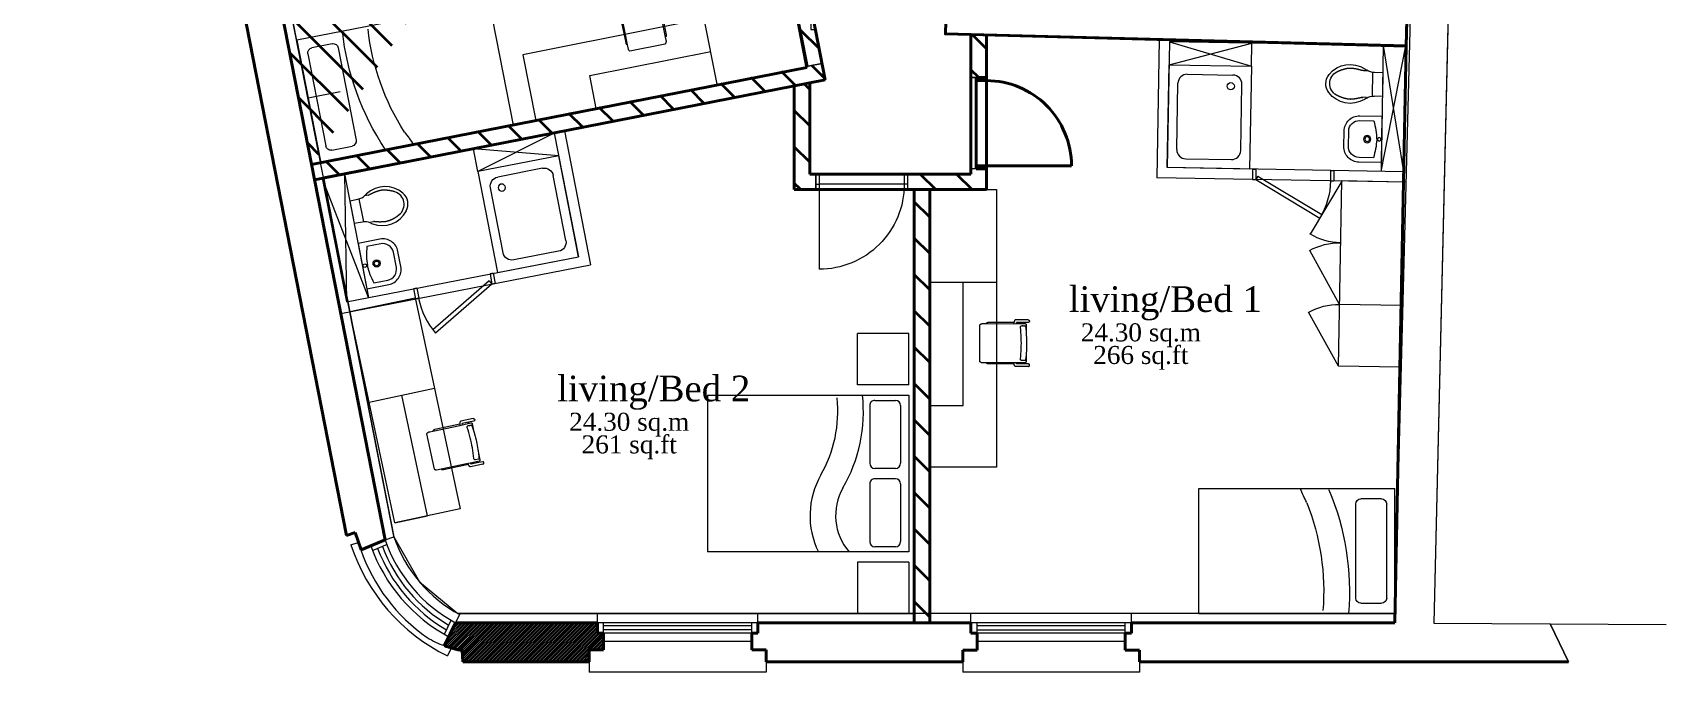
# Model space of a CAD drawing. Header units: millimetres. Extents: x -159872 to 386485, y -250577 to 158966.
# Drawn here: x 114769 to 130652, y -4103 to 2117 of the extents above; entities that cross this region are included whole.
import ezdxf

# ---------------------------------------------------------------- set-up
doc = ezdxf.new("R2010")
doc.units = ezdxf.units.MM
for name, color, linetype, lineweight in [('LDS-equipment-kitchen equipment', 3, 'Continuous', 13), ('LDS-ffe-furniture-loose', 5, 'Continuous', 13), ('LDS-hatch', 253, 'Continuous', 9), ('LDS-hatch_Hatch', 7, 'Continuous', 5), ('LDS-services-sanitary', 5, 'Continuous', 13), ('LDS-struct-extg-doors windows', 7, 'Continuous', 9), ('LDS-struct-extg-walls', 1, 'Continuous', 40), ('LDS-text-1-50', 7, 'Continuous', 9)]:
    doc.layers.add(name, color=color, linetype=linetype, lineweight=lineweight)
doc.styles.add('Times New Roman', font='Times New Roman.ttf')

# ---------------------------------------------------------------- blocks, each defined once
blk = doc.blocks.new('1000 X800 SHOWER')
at = {"layer": 'LDS-services-sanitary'}
for p, q in [((89, 178), (89, 822)), ((178, 911), (622, 911)), ((711, 178), (711, 822)), ((178, 89), (622, 89))]:
    blk.add_line(p, q, dxfattribs=at)
at = {"layer": 'LDS-services-sanitary', "flags": 128}
blk.add_lwpolyline([(800, 0), (0, 0), (0, 1000), (800, 1000)], close=True, dxfattribs=at)
at = {"layer": 'LDS-services-sanitary'}
blk.add_circle((603, 802), 35, dxfattribs=at)
for centre, start, end in [((178, 822), 90, 180), ((622, 822), 0, 90), ((178, 178), 180, 270), ((622, 178), 270, 0)]:
    blk.add_arc(centre, 88.8, start, end, dxfattribs=at)
blk = doc.blocks.new('WC1')
at = {"layer": 'LDS-equipment-kitchen equipment'}
for p, q in [((-18, 139), (-18, 98)), ((228, 45), (-1, 45)), ((0, -50), (0, 31)), ((0, -50), (0, 31)), ((227, 31), (227, -50)), ((227, 31), (227, -50)), ((242, 105), (242, 139)), ((0, -50), (227, -50))]:
    blk.add_line(p, q, dxfattribs=at)
for centre, radius, start, end in [((114, 364), 138, 50.8108, 129.1892), ((189, 264), 264, 128.1188, 212.0944), ((112, 336), 128, 28.2722, 151.7278), ((39, 264), 264, 327.9056, 51.8812), ((235, 282), 312, 210.4324, 214.5028), ((-132, 31), 132, 0, 33.8429), ((-132, 31), 132, 0, 33.8429), ((-49, 139), 30.6, 359.9576, 16.2225), ((360, 31), 132, 146.1572, 180), ((360, 31), 132, 146.1572, 180), ((273, 139), 30.7, 163.7994, 180.0206), ((-6, 282), 312, 325.4972, 329.5676)]:
    blk.add_arc(centre, radius, start, end, dxfattribs=at)
for points in [[(-1, 397), (-6, 388), (-10, 379), (-14, 370), (-18, 360), (-22, 351), (-25, 341), (-28, 331), (-31, 322), (-34, 312), (-36, 302), (-38, 293), (-39, 283), (-40, 274), (-40, 264), (-40, 254), (-40, 243), (-38, 232), (-37, 221), (-35, 209), (-32, 197), (-29, 184), (-26, 172), (-23, 160), (-20, 148)], [(243, 148), (247, 160), (250, 172), (253, 184), (256, 197), (258, 209), (260, 221), (262, 232), (263, 243), (264, 254), (264, 264), (263, 274), (262, 283), (261, 293), (259, 302), (257, 312), (255, 322), (252, 331), (249, 341), (246, 351), (242, 360), (238, 370), (234, 379), (229, 388), (225, 397)]]:
    blk.add_open_spline(points, degree=2, dxfattribs=at)
blk = doc.blocks.new('BASIN-4')
at = {"layer": 'LDS-services-sanitary'}
for p, q in [((0, 0), (225, 0)), ((225, 0), (450, 0))]:
    blk.add_line(p, q, dxfattribs=at)
at = {"layer": 'LDS-services-sanitary', "flags": 128}
for points in [[(450, 0), (450, 216, 0.414214), (300, 366), (150, 366, 0.414214), (0, 216), (0, 0)], [(405, 77), (405, 216, 0.414214), (300, 321), (150, 321, 0.414214), (45, 216), (45, 79)]]:
    blk.add_lwpolyline(points, format="xyb", dxfattribs=at)
at = {"layer": 'LDS-services-sanitary'}
for centre, radius in [((225, 140), 35), ((225, 140), 23), ((225, 23), 17.5)]:
    blk.add_circle(centre, radius, dxfattribs=at)
for centre, start, end in [((254, 747), 252.6405, 267.9769), ((204, 747), 272.0231, 286.6499)]:
    blk.add_arc(centre, 700, start, end, dxfattribs=at)
blk = doc.blocks.new('DOOR790L-PART OPEN')
at = {"layer": 'LDS-struct-extg-doors windows', "color": 4}
for p, q in [((-100, 32), (-463, 661)), ((-65, 52), (-428, 681)), ((0, 790), (-100, 790)), ((-100, 758), (-100, 790)), ((0, 758), (-100, 758)), ((0, 758), (0, 790)), ((-65, 52), (-100, 32)), ((0, 32), (-100, 32)), ((-100, 0), (-100, 32)), ((0, 0), (-100, 0)), ((0, 0), (0, 32))]:
    blk.add_line(p, q, dxfattribs=at)
blk.add_arc((-100, 33), 726, 90, 120.0282, dxfattribs=at)
blk = doc.blocks.new('DOOR890L')
at = {"layer": 'LDS-struct-extg-doors windows'}
blk.add_line((32, 100), (32, 926), dxfattribs=at)
at = {"layer": 'LDS-struct-extg-doors windows', "color": 4}
for p, q in [((0, 0), (0, 100)), ((0, 100), (32, 100)), ((0, 0), (32, 0)), ((32, 0), (32, 100)), ((890, 100), (32, 100)), ((890, 0), (32, 0)), ((859, 0), (828, 0)), ((859, 0), (859, 100)), ((890, 0), (890, 100))]:
    blk.add_line(p, q, dxfattribs=at)
blk.add_arc((33, 100), 826, 0, 90.0588, dxfattribs=at)
blk = doc.blocks.new('DOOR890R')
at = {"layer": 'LDS-struct-extg-walls'}
blk.add_line((858, 100), (858, 926), dxfattribs=at)
at = {"layer": 'LDS-struct-extg-walls', "color": 4}
for p, q in [((0, 0), (0, 100)), ((0, 100), (858, 100)), ((0, 0), (858, 0)), ((31, 0), (31, 100)), ((31, 0), (62, 0)), ((858, 0), (858, 100)), ((890, 100), (858, 100)), ((890, 0), (890, 100)), ((890, 0), (858, 0))]:
    blk.add_line(p, q, dxfattribs=at)
blk.add_arc((857, 100), 826, 89.9412, 180, dxfattribs=at)
blk = doc.blocks.new('OFFICE CHAIR')
at = {"layer": 'LDS-ffe-furniture-loose'}
for p, q in [((-12, 20), (108, 349)), ((108, 349), (111, 353)), ((111, 353), (114, 354)), ((114, 354), (117, 355)), ((117, 355), (120, 356)), ((120, 356), (123, 356)), ((123, 356), (126, 356)), ((126, 356), (128, 356)), ((128, 356), (131, 356)), ((131, 356), (134, 356)), ((134, 356), (137, 355)), ((137, 355), (140, 354)), ((140, 354), (143, 353)), ((143, 353), (145, 352)), ((145, 352), (172, 342)), ((174, 343), (172, 342)), ((172, 342), (424, 250)), ((176, 344), (174, 343)), ((178, 345), (176, 344)), ((180, 345), (178, 345)), ((182, 346), (180, 345)), ((184, 346), (182, 346)), ((186, 346), (184, 346)), ((188, 346), (186, 346)), ((190, 346), (188, 346)), ((192, 346), (190, 346)), ((194, 345), (192, 346)), ((196, 345), (194, 345)), ((429, 260), (196, 345)), ((425, 252), (424, 250)), ((424, 250), (449, 242)), ((426, 254), (425, 252)), ((427, 256), (426, 254)), ((428, 258), (427, 256)), ((429, 260), (428, 258)), ((430, 261), (429, 260)), ((431, 263), (430, 261)), ((433, 265), (431, 263)), ((434, 266), (433, 265)), ((435, 268), (434, 266)), ((437, 269), (435, 268)), ((438, 271), (437, 269)), ((439, 272), (438, 271)), ((440, 274), (439, 272)), ((441, 275), (440, 274)), ((442, 276), (441, 275)), ((443, 277), (442, 276)), ((445, 278), (443, 277)), ((446, 279), (445, 278)), ((448, 279), (446, 279)), ((449, 279), (448, 279)), ((451, 279), (449, 279)), ((449, 242), (453, 252)), ((449, 242), (528, 213)), ((452, 279), (451, 279)), ((454, 278), (452, 279)), ((453, 252), (453, 252)), ((486, 240), (453, 252)), ((511, 231), (453, 252)), ((569, 237), (454, 278)), ((460, 144), (467, 169)), ((467, 169), (473, 194)), ((473, 194), (474, 196)), ((474, 196), (475, 198)), ((475, 198), (476, 199)), ((476, 199), (477, 201)), ((477, 201), (479, 202)), ((479, 202), (481, 203)), ((481, 203), (482, 204)), ((482, 204), (484, 205)), ((484, 205), (487, 205)), ((487, 240), (486, 240)), ((487, 205), (489, 205)), ((489, 205), (491, 205)), ((491, 205), (493, 204)), ((493, 204), (495, 203)), ((496, 225), (495, 225)), ((495, 203), (497, 203)), ((497, 225), (496, 225)), ((499, 226), (497, 225)), ((497, 203), (500, 202)), ((500, 226), (499, 226)), ((502, 227), (500, 226)), ((500, 202), (502, 201)), ((503, 227), (502, 227)), ((502, 201), (504, 200)), ((504, 228), (503, 227)), ((506, 228), (504, 228)), ((504, 200), (506, 199)), ((507, 229), (506, 228)), ((506, 199), (509, 199)), ((508, 230), (507, 229)), ((510, 230), (508, 230)), ((509, 199), (511, 198)), ((511, 231), (510, 230)), ((561, 213), (511, 231)), ((534, 200), (511, 136)), ((511, 198), (513, 197)), ((523, 188), (511, 136)), ((513, 197), (515, 196)), ((515, 196), (518, 195)), ((518, 195), (520, 195)), ((520, 195), (520, 194)), ((520, 194), (521, 194)), ((521, 194), (521, 194)), ((521, 194), (522, 193)), ((522, 193), (522, 193)), ((522, 193), (523, 192)), ((523, 192), (523, 191)), ((523, 191), (523, 191)), ((523, 191), (523, 190)), ((523, 190), (523, 189)), ((523, 189), (523, 189)), ((523, 189), (523, 188)), ((528, 213), (529, 212)), ((529, 212), (530, 212)), ((530, 212), (531, 211)), ((531, 211), (532, 210)), ((532, 210), (533, 209)), ((533, 209), (534, 208)), ((534, 208), (534, 206)), ((534, 206), (535, 205)), ((535, 203), (534, 201)), ((534, 201), (534, 200)), ((535, 205), (535, 204)), ((535, 204), (535, 203)), ((564, 213), (561, 213)), ((567, 213), (564, 213)), ((570, 214), (567, 213)), ((569, 237), (572, 235)), ((573, 216), (570, 214)), ((572, 235), (574, 233)), ((575, 218), (573, 216)), ((574, 233), (576, 230)), ((576, 221), (575, 218)), ((576, 230), (577, 227)), ((577, 224), (576, 221)), ((577, 227), (577, 224)), ((-11, 15), (-12, 20)), ((-10, 14), (-11, 15)), ((-10, 12), (-10, 14)), ((-9, 11), (-10, 12)), ((-8, 10), (-9, 11)), ((-7, 8), (-8, 10)), ((-6, 7), (-7, 8)), ((-5, 6), (-6, 7)), ((-4, 5), (-5, 6)), ((-3, 3), (-4, 5)), ((-2, 2), (-3, 3)), ((-1, 1), (-2, 2)), ((0, 0), (-1, 1)), ((43, -16), (0, 0)), ((411, -1), (420, 23)), ((420, 23), (429, 47)), ((429, 47), (437, 71)), ((437, 71), (445, 95)), ((445, 95), (453, 120)), ((453, 120), (460, 144)), ((470, 12), (463, -6)), ((476, 29), (470, 12)), ((483, 47), (476, 29)), ((489, 65), (483, 47)), ((495, 83), (489, 65)), ((500, 101), (495, 83)), ((506, 118), (500, 101)), ((511, 136), (506, 118)), ((44, -18), (43, -16)), ((295, -107), (43, -16)), ((44, -19), (44, -18)), ((45, -21), (44, -19)), ((46, -23), (45, -21)), ((48, -25), (46, -23)), ((49, -26), (48, -25)), ((50, -28), (49, -26)), ((52, -29), (50, -28)), ((54, -30), (52, -29)), ((55, -31), (54, -30)), ((57, -32), (55, -31)), ((59, -33), (57, -32)), ((292, -118), (59, -33)), ((292, -119), (293, -117)), ((292, -121), (292, -119)), ((292, -123), (292, -121)), ((292, -125), (292, -123)), ((292, -127), (292, -125)), ((292, -129), (292, -127)), ((292, -132), (292, -129)), ((292, -133), (292, -132)), ((292, -135), (292, -133)), ((292, -136), (292, -135)), ((292, -138), (292, -136)), ((292, -139), (292, -138)), ((293, -141), (292, -139)), ((293, -113), (294, -111)), ((293, -115), (293, -113)), ((293, -117), (293, -115)), ((293, -142), (293, -141)), ((294, -144), (293, -142)), ((294, -109), (295, -107)), ((294, -111), (294, -109)), ((296, -145), (294, -144)), ((319, -116), (295, -107)), ((297, -146), (296, -145)), ((298, -147), (297, -146)), ((300, -147), (298, -147)), ((415, -189), (300, -147)), ((316, -126), (315, -127)), ((373, -148), (315, -127)), ((316, -126), (319, -116)), ((349, -138), (316, -126)), ((399, -144), (319, -116)), ((350, -139), (349, -138)), ((366, -133), (365, -132)), ((367, -135), (366, -133)), ((367, -99), (368, -97)), ((367, -101), (367, -99)), ((367, -103), (367, -101)), ((367, -105), (367, -103)), ((368, -107), (367, -105)), ((368, -136), (367, -135)), ((368, -97), (369, -95)), ((369, -109), (368, -107)), ((369, -137), (368, -136)), ((369, -95), (380, -72)), ((370, -110), (369, -109)), ((369, -138), (369, -137)), ((370, -140), (369, -138)), ((372, -112), (370, -110)), ((371, -141), (370, -140)), ((371, -142), (371, -141)), ((372, -143), (371, -142)), ((373, -113), (372, -112)), ((373, -145), (372, -143)), ((375, -114), (373, -113)), ((373, -146), (373, -145)), ((373, -148), (373, -146)), ((423, -166), (373, -148)), ((377, -115), (375, -114)), ((404, -125), (377, -115)), ((380, -72), (390, -48)), ((390, -48), (401, -25)), ((400, -145), (399, -144)), ((401, -145), (400, -145)), ((401, -25), (411, -1)), ((403, -145), (401, -145)), ((404, -145), (403, -145)), ((405, -125), (404, -125)), ((405, -145), (404, -145)), ((406, -125), (405, -125)), ((405, -125), (405, -125)), ((406, -144), (405, -145)), ((407, -125), (406, -125)), ((406, -125), (406, -125)), ((407, -143), (406, -144)), ((408, -125), (407, -125)), ((408, -143), (407, -143)), ((409, -124), (408, -125)), ((408, -125), (408, -125)), ((409, -142), (408, -143)), ((410, -123), (409, -124)), ((409, -124), (409, -124)), ((410, -141), (409, -142)), ((412, -118), (410, -122)), ((410, -122), (410, -123)), ((410, -123), (410, -123)), ((411, -140), (410, -141)), ((434, -75), (411, -139)), ((411, -139), (411, -140)), ((415, -114), (412, -118)), ((417, -111), (415, -114)), ((419, -107), (417, -111)), ((421, -103), (419, -107)), ((423, -99), (421, -103)), ((425, -95), (423, -99)), ((427, -91), (425, -95)), ((429, -87), (427, -91)), ((431, -83), (429, -87)), ((433, -79), (431, -83)), ((434, -75), (433, -79)), ((442, -58), (434, -75)), ((449, -41), (442, -58)), ((456, -23), (449, -41)), ((463, -6), (456, -23)), ((415, -189), (418, -190)), ((418, -190), (421, -190)), ((421, -190), (424, -189)), ((426, -167), (423, -166)), ((424, -189), (427, -187)), ((428, -169), (426, -167)), ((427, -187), (429, -184)), ((430, -172), (428, -169)), ((429, -184), (431, -182)), ((431, -175), (430, -172)), ((431, -178), (431, -175)), ((431, -182), (431, -178))]:
    blk.add_line(p, q, dxfattribs=at)
blk = doc.blocks.new('Student Desk-Wardrob')
at = {"layer": 'LDS-ffe-furniture-loose'}
for p, q in [((1800, 650), (1800, 0)), ((2700, 650), (2700, 0))]:
    blk.add_line(p, q, dxfattribs=at)
at = {"layer": 'LDS-ffe-furniture-loose', "flags": 128}
for points in [[(2700, 0), (0, 0), (0, 650), (2700, 650)], [(600, 650), (600, 325), (1800, 325)]]:
    blk.add_lwpolyline(points, dxfattribs=at)
at = {"layer": 'LDS-ffe-furniture-loose', "rotation": 290.0000000000001}
blk.add_blockref('OFFICE CHAIR', (1016, 147), dxfattribs=at)
blk = doc.blocks.new('Student kitchen-units-1')
at = {"layer": 'LDS-ffe-furniture-loose'}
for p, q in [((1, 600), (1801, 600)), ((1, 600), (1, 0)), ((601, 600), (601, 0)), ((1801, 600), (1801, 0)), ((1, 0), (1801, 0))]:
    blk.add_line(p, q, dxfattribs=at)
at = {"layer": 'LDS-ffe-furniture-loose', "linetype": 'Continuous'}
for p, q in [((0, 0), (520, -300)), ((600, 0), (1120, -300)), ((1800, 0), (1280, -300))]:
    blk.add_line(p, q, dxfattribs=at)
for centre, start, end in [((1, 0), 329.971, 0), ((601, -1), 329.971, 0), ((1799, -1), 180, 210.029)]:
    blk.add_arc(centre, 599, start, end, dxfattribs=at)
blk = doc.blocks.new('F-sbed')
at = {"layer": 'LDS-ffe-furniture-loose', "linetype": 'Continuous'}
for p, q in [((1905, 14), (0, 14)), ((0, -1200), (0, 14)), ((1905, -1200), (1905, 14)), ((80, -1050), (80, -136)), ((130, -86), (330, -86)), ((380, -1050), (380, -136)), ((330, -1100), (130, -1100)), ((1905, -1200), (0, -1200))]:
    blk.add_line(p, q, dxfattribs=at)
for centre, radius, start, end in [((3008, -987), 2566, 157.2949, 184.7696), ((190, 268), 521, 329.6191, 330.8848), ((190, 268), 771, 329.6191, 340.7991), ((130, -136), 50, 90, 180), ((330, -136), 50, 0, 90), ((3043, -987), 2351, 158.4388, 184.5383), ((130, -1050), 50, 180, 270), ((330, -1050), 50, 270, 0)]:
    blk.add_arc(centre, radius, start, end, dxfattribs=at)
blk = doc.blocks.new('F-double bed')
at = {"layer": 'LDS-ffe-furniture-loose', "linetype": 'Continuous'}
for p, q in [((0, 862), (0, 1362)), ((0, 1362), (500, 1362)), ((500, 862), (500, 1362)), ((0, 862), (500, 862)), ((0, -762), (0, 762)), ((0, 762), (1956, 762)), ((80, 100), (80, 662)), ((130, 712), (330, 712)), ((380, 100), (380, 662)), ((1956, -762), (1956, 762)), ((130, 50), (330, 50)), ((80, -662), (80, -100)), ((130, -50), (330, -50)), ((380, -662), (380, -100)), ((1956, -762), (0, -762)), ((330, -712), (130, -712)), ((0, -862), (0, -1362)), ((0, -862), (500, -862)), ((500, -862), (500, -1362)), ((0, -1362), (500, -1362))]:
    blk.add_line(p, q, dxfattribs=at)
for centre, radius, start, end in [((130, 662), 50, 90, 180), ((330, 662), 50, 0, 90), ((172, 409), 540, 330.1563, 40.8635), ((166, 410), 795, 330.0875, 26.2644), ((130, 100), 50, 180, 270), ((330, 100), 50, 270, 0), ((1925, -602), 1483, 150.0044, 186.2055), ((1925, -602), 1234, 150.0837, 186.1903), ((130, -100), 50, 90, 180), ((330, -100), 50, 0, 90), ((130, -662), 50, 180, 270), ((330, -662), 50, 270, 0)]:
    blk.add_arc(centre, radius, start, end, dxfattribs=at)

msp = doc.modelspace()

# ---------------------------------------------------------------- hatches: boundary and pattern name
at = {"layer": 'LDS-hatch_Hatch', "linetype": 'Continuous', "lineweight": 35}
h = msp.add_hatch(dxfattribs=at)
h.set_pattern_fill('ANSI31_2', color=5, scale=4, angle=270, style=0, pattern_type=2)
h.set_pattern_definition([(315, (-416514.27, 135837.33), (176.7767, 176.7767), [])])
h.paths.add_polyline_path([(121367.41043, 6577.06325), (121512.71919, 6605.52006), (122074.16854, 3714.96715), (121925.93883, 3686.1756), (116813.85589, 4240.18968), (121632.63231, 5183.88386), (121661.44387, 5035.66122), (116842.71525, 4092.82614), (117480.69764, 835.10214), (122307.67627, 1791.2778), (122442.72321, 1817.50877), (122473.50928, 1659.0105), (117509.71775, 686.91701), (117480.88155, 835.26642)])
h = msp.add_hatch(dxfattribs=at)
h.set_pattern_fill('ANSI31_2', color=5, scale=4, angle=270, style=0, pattern_type=2)
h.set_pattern_definition([(315, (-413888.74, 134507.55), (176.7767, 176.7767), [])])
h.paths.add_polyline_path([(122095.70417, 2812.80867), (122243.93388, 2841.60021), (122334.43832, 2375.00021), (122333.12106, 2148.56219), (122378.81466, 2146.53411), (122442.72321, 1817.50877), (122307.67627, 1791.2778)])
h = msp.add_hatch(dxfattribs=at)
h.set_pattern_fill('ANSI31_2', color=5, scale=4, angle=270, style=0, pattern_type=2)
h.set_pattern_definition([(315, (-412191.45, 134080.63), (176.7767, 176.7767), [])])
h.paths.add_polyline_path([(123890.99783, 1681.12648), (124041.99783, 1681.12648), (124041.99783, 2093.66609), (123890.99783, 2097.9013)])
h = msp.add_hatch(dxfattribs=at)
h.set_pattern_fill('ANSI31_2', color=5, scale=4, angle=270, style=0, pattern_type=2)
h.set_pattern_definition([(315, (-413879.44, 133301.49), (176.7767, 176.7767), [])])
h.paths.add_polyline_path([(122173.50928, 1600.25943), (122173.50928, 590.91443), (122383.50928, 590.91443), (122383.50928, 741.91443), (122324.50928, 741.91443), (122324.50928, 1629.8308)])
h = msp.add_hatch(dxfattribs=at)
h.set_pattern_fill('ANSI31_2', color=5, scale=4, angle=270, style=0, pattern_type=2)
h.set_pattern_definition([(315, (-412500.34, 132882.28), (176.7767, 176.7767), [])])
h.paths.add_polyline_path([(123273.22276, 741.91443), (123273.22276, 590.91443), (124041.99783, 590.91443), (124041.99783, 791.413), (123890.99783, 791.413), (123890.99783, 741.91443)])
h = msp.add_hatch(dxfattribs=at)
h.set_pattern_fill('ANSI31_2', color=5, scale=4, angle=270, style=0, pattern_type=2)
h.set_pattern_definition([(315, (-412742.45, 130675.8), (176.7767, 176.7767), [])])
h.paths.add_polyline_path([(123339.99783, -3621.55832), (123490.99783, -3621.55832), (123490.99783, 590.91443), (123339.99783, 590.91443), (123339.99783, -3621.55832)])
at = {"layer": 'LDS-hatch_Hatch', "linetype": 'Continuous', "lineweight": 25}
h = msp.add_hatch(dxfattribs=at)
h.set_pattern_fill('ACET-2D-ACET-2D-ACET-2D-ANSI31_2', color=254, style=0, pattern_type=2)
h.set_pattern_definition([(45, (27804.886, 94594.697), (-8.8388348, 8.8388348), [])])
h.paths.add_polyline_path([(119286.63053, -3621.58534), (118879.65991, -3621.59664), (118772.11281, -3844.15419), (118946.03794, -3891.85822), (118950.01223, -4001.69688), (120179.67843, -4001.55832), (120179.67843, -3885.55832), (120319.67843, -3885.55832), (120319.67843, -3721.55832), (120259.67843, -3721.55832), (120259.66725, -3621.55832), (119286.63054, -3621.66715)])

# ---------------------------------------------------------------- linework, layer by layer
at = {"layer": 'LDS-ffe-furniture-loose'}
for p, q in [((117758.55588, 1541.37398), (117445.99475, 1480.16298)), ((117852.12863, -596.15368), (118487.92457, -461.01108)), ((118039.24915, -1476.48652), (118675.04509, -1341.34392))]:
    msp.add_line(p, q, dxfattribs=at)
at = {"layer": 'LDS-ffe-furniture-loose', "flags": 128}
for points in [[(118487.92457, -461.01108), (118924.53912, -2515.12104), (118288.74318, -2650.26364), (117852.12863, -596.15368)], [(118288.74318, -2650.26364), (118606.64115, -2582.69234), (118357.14712, -1408.91522)]]:
    msp.add_lwpolyline(points, dxfattribs=at)
at = {"layer": 'LDS-hatch'}
for p, q in [((118195.3278, -2814.44501), (118280.47816, -2785.30025)), ((118879.67843, -3621.55832), (118922.35409, -3542.31952)), ((120259.66725, -3621.55832), (120259.65627, -3531.54464)), ((121819.67866, -3621.55832), (121819.66858, -3531.38385)), ((123890.99783, -3622.76348), (123890.98758, -3531.15219)), ((125450.99783, -3622.76348), (125450.99783, -3531.15218))]:
    msp.add_line(p, q, dxfattribs=at)
at = {"layer": 'LDS-hatch', "flags": 128}
for points in [[(125530.99783, -4002.76348), (125530.99783, -3886.76348), (125390.99783, -3886.76348), (125390.99783, -3722.76348), (125450.99783, -3722.76348), (125450.99783, -3622.76348), (128010.99783, -3622.76348), (128220.87983, 4395.38842), (123555.71004, 4517.50324), (123562.51343, 4777.41422), (128229.25285, 4655.25831), (128340.72383, 8913.79963), (127725.74719, 8919.16027), (127728.62127, 9164.1434), (128469.59053, 9157.68451), (128690.65633, 9152.51382), (129542.94197, 9152.51382), (129542.94197, 8913.79963), (128685.07285, 8913.79963), (128391.78832, -3625.18913), (129521.79932, -3632.38733), (129700.70637, -4002.76348), (125530.99783, -4002.76348)], [(117820.31083, -2772.68297), (117903.60972, -2743.83138), (117961.50569, -2910.98581), (118195.3278, -2814.44501), (117033.25256, 3119.01049), (116935.08984, 3099.92959), (116923.6413, 3158.82722), (116668.488, 3108.85879), (117820.31083, -2772.68297)], [(122095.70417, 2812.80867), (122243.93388, 2841.60021), (122334.43832, 2375.00021), (122333.12106, 2148.56219), (122378.81466, 2146.53411), (122442.72321, 1817.50877), (122307.67627, 1791.2778), (122095.70417, 2812.80867)], [(122378.81466, 2146.53411), (122474.26094, 1659.1577), (122324.50928, 1629.8308), (122324.50928, 741.91443), (123890.99783, 741.91443), (123890.99783, 2097.9013), (123642.59646, 2104.40342), (123649.00735, 2349.31953)], [(123890.99783, 1681.12648), (124041.99783, 1681.12648), (124041.99783, 2093.66609), (123890.99783, 2097.9013), (123890.99783, 1681.12648)], [(117480.69764, 835.10214), (122307.67627, 1791.2778), (122442.72321, 1817.50877), (122473.50928, 1659.0105), (117509.71775, 686.91701), (117480.88155, 835.26642)], [(122173.50928, 1600.25943), (122173.50928, 590.91443), (122383.50928, 590.91443), (122383.50928, 741.91443), (122324.50928, 741.91443), (122324.50928, 1629.8308), (122173.50928, 1600.25943)], [(123273.22276, 741.91443), (123273.22276, 590.91443), (124041.99783, 590.91443), (124041.99783, 791.413), (123890.99783, 791.413), (123890.99783, 741.91443), (123273.22276, 741.91443)], [(123339.99783, -3621.55832), (123490.99783, -3621.55832), (123490.99783, 590.91443), (123339.99783, 590.91443), (123339.99783, -3621.55832)], [(118879.65991, -3621.59664), (118772.11281, -3844.15419), (118946.03794, -3891.85822), (118950.01223, -4001.69688), (120179.67843, -4001.55832), (120179.67843, -3885.55832), (120319.67843, -3885.55832), (120319.67843, -3721.55832), (120259.67843, -3721.55832), (120259.66725, -3621.55832), (118879.65991, -3621.59664)]]:
    msp.add_lwpolyline(points, dxfattribs=at)
at = {"layer": 'LDS-services-sanitary'}
for p, q in [((125722.0993, 2051.88063), (125698.60666, 705.9883)), ((125821.71587, 2029.04125), (125800.33668, 804.22782)), ((125817.78908, 1804.07552), (126621.62402, 2015.0788)), ((128119.33245, 1988.9362), (125821.71587, 2029.04125)), ((125821.71587, 2029.04125), (126617.69723, 1790.11307)), ((126617.69723, 1790.11307), (126621.62402, 2015.0788)), ((127899.36595, 1992.77573), (127877.98676, 767.96231)), ((127877.98676, 767.96231), (128119.33245, 1988.9362)), ((127899.36595, 1992.77573), (128097.95325, 764.12278)), ((128119.33245, 1988.9362), (128097.95325, 764.12278)), ((117584.7668, 701.6336), (119840.51325, 1140.10629)), ((119840.51325, 1140.10629), (119098.11408, 766.58725)), ((119840.51325, 1140.10629), (120074.25427, -62.38701)), ((119938.03754, 1162.4716), (120191.49789, -141.46883)), ((119098.11408, 766.58725), (119055.18206, 987.45337)), ((119883.44528, 919.24017), (119055.18206, 987.45337)), ((128097.95325, 764.12278), (125800.33668, 804.22782)), ((117584.7668, 701.6336), (117818.50782, -500.8597)), ((118034.4658, -458.88172), (117584.7668, 701.6336)), ((117800.72479, 743.61158), (118034.4658, -458.88172)), ((117800.72479, 743.61158), (117818.50782, -500.8597)), ((128123.19882, 663.66688), (125698.60666, 705.9883)), ((117764.22716, -613.28246), (120191.49789, -141.46883)), ((117818.50782, -500.8597), (120074.25427, -62.38701))]:
    msp.add_line(p, q, dxfattribs=at)
at = {"layer": 'LDS-struct-extg-doors windows'}
for p, q in [((118283.65007, -2797.14825), (114768.70567, 15151.17822)), ((128685.07285, 8913.79963), (128391.78832, -3625.18913)), ((124041.99783, 1681.12648), (123890.99783, 1681.12648)), ((122383.50928, 741.91443), (122383.50928, 590.91443)), ((123273.22276, 741.91443), (123273.22276, 590.91443)), ((124041.99783, 791.413), (123890.99783, 791.413)), ((117861.65995, -2863.24065), (117931.76613, -2839.38308)), ((118214.38853, -2860.55986), (118076.4959, -2917.49317)), ((118834.65921, -3599.80356), (118769.61571, -3734.40431)), ((128012.83143, -3530.69119), (118903.03151, -3531.71005)), ((121819.67843, -3621.55832), (120259.67843, -3621.55832)), ((120319.67843, -3721.55832), (120319.67843, -3621.55832)), ((121759.67843, -3651.55832), (120319.67843, -3651.55832)), ((121759.67843, -3721.55832), (121759.67843, -3621.55832)), ((125450.99783, -3622.76348), (123890.99783, -3622.76348)), ((123950.99783, -3722.76348), (123950.99783, -3622.76348)), ((125390.99783, -3652.76348), (123950.99783, -3652.76348)), ((125390.99783, -3722.76348), (125390.99783, -3622.76348)), ((128391.78832, -3625.18913), (130651.81032, -3639.58554)), ((129700.70637, -4002.76348), (129521.79932, -3632.38733)), ((121759.67843, -3691.55832), (120319.67843, -3691.55832)), ((121759.67843, -3721.55832), (120319.67843, -3721.55832)), ((121759.67843, -3803.55832), (120319.67843, -3803.55832)), ((125390.99783, -3692.76348), (123950.99783, -3692.76348)), ((125390.99783, -3722.76348), (123950.99783, -3722.76348)), ((125390.99783, -3804.76348), (123950.99783, -3804.76348)), ((118839.40936, -3863.45924), (118800.41219, -3944.15983)), ((120179.67843, -4001.55832), (120179.67843, -4102.28992)), ((121899.67843, -4102.28992), (120179.67843, -4102.28992)), ((121899.67843, -4001.55832), (121899.67843, -4102.28992)), ((123810.99783, -4002.76348), (123810.99783, -4103.49508)), ((125530.99783, -4103.49508), (123810.99783, -4103.49508)), ((125530.99783, -4002.76348), (125530.99783, -4103.49508))]:
    msp.add_line(p, q, dxfattribs=at)
at = {"layer": 'LDS-struct-extg-doors windows', "flags": 128}
msp.add_lwpolyline([(123739.99783, -3621.55832), (120319.67843, -3621.55832), (120259.66725, -3621.55832)], dxfattribs=at)
at = {"layer": 'LDS-struct-extg-doors windows'}
for centre, radius, start, end in [((119567.26689, -2344.86592), 1450.07633, 198.894742119, 241.694418765), ((119567.26689, -2344.86592), 1360.07633, 198.894742119, 241.694418765), ((119627.93912, -2277.37123), 1860.90974, 198.350525735, 243.596528554), ((119582.20451, -2356.74466), 1714.7071, 198.879962252, 235.248309312), ((119567.16723, -2345.15056), 1599.61328, 199.227942842, 241.957344178), ((119568.57539, -2354.26841), 1544.84085, 200.623530782, 239.795194458), ((119568.65565, -2354.46985), 1494.84332, 200.554612869, 239.641123111), ((119026.1449, -3085.55832), 800, 238.217288711, 251.485773609)]:
    msp.add_arc(centre, radius, start, end, dxfattribs=at)
at = {"layer": 'LDS-struct-extg-walls'}
for p, q in [((121010.44654, 9191.40902), (122473.50928, 1659.0105)), ((120900.99183, 8962.98919), (122296.5324, 1778.22023)), ((128184.12467, 4396.35052), (128121.06246, 1987.17573)), ((118195.3278, -2814.44501), (117021.80402, 3177.90812)), ((117820.31083, -2772.68297), (116667.92004, 3111.75896)), ((123649.00735, 2349.31953), (123642.59646, 2104.40342)), ((123642.59646, 2104.40342), (128121.06246, 1987.17573)), ((123890.99783, 741.91443), (123890.99783, 2101.85386)), ((124041.99783, 590.91443), (124041.89444, 2093.95145)), ((128010.99783, -3622.76348), (128122.69759, 1986.12439)), ((117480.69764, 835.10214), (122296.5324, 1778.22023)), ((117509.71775, 686.91701), (122473.50928, 1659.0105)), ((122173.50928, 1600.25943), (122173.50928, 590.91443)), ((122324.50928, 1629.8308), (122324.50928, 741.91443)), ((123890.99783, 741.91443), (122324.50928, 741.91443)), ((124041.99783, 590.91443), (122173.50928, 590.91443)), ((123339.99783, -3621.55832), (123339.99783, 590.91443)), ((123490.99783, -3621.55832), (123490.99783, 590.91443)), ((117820.31083, -2772.68297), (117903.76602, -2744.28264)), ((117961.50569, -2910.98581), (117903.76602, -2744.28264)), ((118195.3278, -2814.44501), (117961.50569, -2910.98581)), ((118879.65991, -3621.59664), (118772.11281, -3844.15419)), ((120259.67843, -3621.55832), (118879.65991, -3621.59664)), ((120259.67843, -3621.55832), (119286.63053, -3621.66715)), ((120259.67843, -3721.55832), (120259.67843, -3621.55832)), ((121819.67843, -3721.55832), (121819.67843, -3621.55832)), ((123890.99783, -3622.76348), (121819.67843, -3621.55832)), ((123890.99783, -3722.76348), (123890.99783, -3622.76348)), ((128010.99783, -3622.76348), (125450.99783, -3622.76348)), ((125450.99783, -3722.76348), (125450.99783, -3622.76348)), ((120319.67843, -3721.55832), (120259.67843, -3721.55832)), ((120319.67843, -3885.55832), (120319.67843, -3721.55832)), ((121819.67843, -3721.55832), (121759.67843, -3721.55832)), ((121759.67843, -3885.55832), (121759.67843, -3721.55832)), ((123950.99783, -3722.76348), (123890.99783, -3722.76348)), ((123950.99783, -3886.76348), (123950.99783, -3722.76348)), ((125450.99783, -3722.76348), (125390.99783, -3722.76348)), ((125390.99783, -3886.76348), (125390.99783, -3722.76348)), ((118950.01223, -4001.69688), (118946.03794, -3891.85822)), ((120179.67843, -3885.55832), (120319.67843, -3885.55832)), ((120179.67843, -4001.55832), (120179.67843, -3885.55832)), ((121899.67843, -3885.55832), (121759.67843, -3885.55832)), ((121899.67843, -4001.55832), (121899.67843, -3885.55832)), ((123810.99783, -3886.76348), (123950.99783, -3886.76348)), ((123810.99783, -4002.76348), (123810.99783, -3886.76348)), ((125530.99783, -3886.76348), (125390.99783, -3886.76348)), ((125530.99783, -4002.76348), (125530.99783, -3886.76348)), ((120179.67843, -4001.55832), (118950.01223, -4001.69688)), ((123810.99783, -4002.76348), (121899.67843, -4001.55832)), ((129700.70637, -4002.76348), (125530.99783, -4002.76348))]:
    msp.add_line(p, q, dxfattribs=at)
at = {"layer": 'LDS-struct-extg-walls', "flags": 128}
msp.add_lwpolyline([(123649.00735, 2349.31953), (128127.47335, 2232.09184), (128122.69759, 1986.12439), (123642.59646, 2104.40342), (123649.06245, 2349.31809)], dxfattribs=at)
at = {"layer": 'LDS-struct-extg-walls'}
msp.add_arc((119065.80842, -3114.27374), 786.75446, 248.080705339, 261.243609599, dxfattribs=at)
at = {"layer": 'LDS-text-1-50', "flags": 128}
msp.add_lwpolyline([(117568.93728, 852.38272), (116931.11565, 4109.28513), (121663.73373, 5036.10632), (122296.5324, 1778.22023), (117568.93728, 852.38272)], dxfattribs=at)
for points in [[(128012.82225, -3531.15218), (123490.99783, -3531.15218), (123490.99783, 590.91443), (124041.99783, 590.91443), (124041.89444, 2093.95145), (128122.69759, 1986.12439)], [(123339.99783, -3531.16907), (123339.99783, 590.91443), (122173.50928, 590.91443), (122173.50928, 1600.25943), (117596.5011, 710.57917), (118280.47816, -2785.30025), (118529.89654, -3224.45127), (118903.03151, -3531.71005)]]:
    msp.add_lwpolyline(points, close=True, dxfattribs=at)

# ---------------------------------------------------------------- block references
at = {"layer": 'LDS-ffe-furniture-loose', "xscale": -1}
for name, p, rotation in [('Student Desk-Wardrob', (119532.66803, 1900.04016), 191.2913813896644), ('F-sbed', (117566.26595, 866.1255), 191), ('Student kitchen-units-1', (127465.3306, -1126.25461), 268.9999999999999)]:
    msp.add_blockref(name, p, dxfattribs=dict(at, rotation=rotation))
at = {"layer": 'LDS-ffe-furniture-loose'}
for name, p, rotation in [('Student Desk-Wardrob', (124140.99783, -2109.08557), 90), ('F-double bed', (123287.2108, -2170.86822), 180), ('OFFICE CHAIR', (118694.72928, -2138.58633), 32.00000000000001)]:
    msp.add_blockref(name, p, dxfattribs=dict(at, rotation=rotation))
at = {"layer": 'LDS-ffe-furniture-loose', "xscale": -1}
msp.add_blockref('F-sbed', (128012.83143, -2330.69119), dxfattribs=at)
at = {"layer": 'LDS-services-sanitary'}
for name, p, rotation in [('1000 X800 SHOWER', (125800.33668, 804.22782), 359), ('WC1', (117900.52029, 492.25034), 281), ('BASIN-4', (117932.20175, 67.22125), 281), ('DOOR790L-PART OPEN', (119246.59939, -223.26682), 101)]:
    msp.add_blockref(name, p, dxfattribs=dict(at, rotation=rotation))
at = {"layer": 'LDS-services-sanitary', "xscale": -1}
for name, p, rotation in [('WC1', (127844.73498, 1727.90393), 88.99999999999993), ('BASIN-4', (127887.34037, 1303.83056), 88.99999999999993), ('1000 X800 SHOWER', (120074.25427, -62.38701), 11.00000000000004), ('DOOR790L-PART OPEN', (126629.57168, 788.39595), 268.9999999999999)]:
    msp.add_blockref(name, p, dxfattribs=dict(at, rotation=rotation))
at = {"layer": 'LDS-struct-extg-doors windows', "rotation": 270}
msp.add_blockref('DOOR890R', (123941.99783, 1681.12648), dxfattribs=at)
at = {"layer": 'LDS-struct-extg-doors windows', "xscale": -1, "rotation": 180}
msp.add_blockref('DOOR890L', (122383.50928, 741.91443), dxfattribs=at)

# ---------------------------------------------------------------- texts
at = {"layer": 'LDS-text-1-50', "attachment_point": 8, "line_spacing_factor": 0.25, "style": 'Times New Roman'}
for s, insert, char_height in [('{\\C4;living/Bed 1}', (125780.88696, -681.40603), 250), ('{\\C4;24.30 sq.m}', (125542.66686, -941.8357), 175), ('{\\C4;266 sq.ft}', (125542.66686, -1161.84875), 175), ('{\\C4;living/Bed 2}', (120806.74729, -1550.84769), 250), ('{\\C4;24.30 sq.m}', (120568.52719, -1811.27735), 175), ('{\\C4;261 sq.ft}', (120568.52719, -2031.29041), 175)]:
    msp.add_mtext(s, dxfattribs=dict(at, insert=insert, char_height=char_height))

doc.saveas('drawing.dxf')
